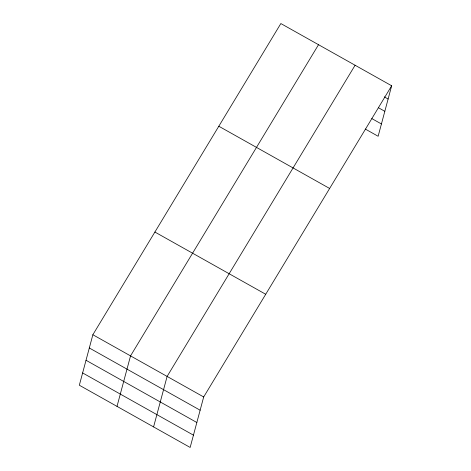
<?xml version="1.0" encoding="UTF-8"?>
<svg xmlns="http://www.w3.org/2000/svg" width="471" height="471" viewBox="0 0 471 471"><rect width="100%" height="100%" fill="white"/><g stroke="black" fill="none" stroke-linecap="round" stroke-linejoin="round"><path stroke-width="0.71" d="M92.864 334.734L79.334 385.225L190.154 447.45L203.684 396.959L391.666 85.775L280.846 23.55L92.864 334.734L203.684 396.959M117.014 406.385L130.544 355.888L318.526 44.704M153.581 426.914L167.111 376.423L355.099 65.239M391.666 85.775L378.136 136.266L365.308 129.06M384.265 96.861L388.116 99.022M378.407 107.712L384.825 111.315M371.807 118.574L381.428 123.973M218.815 126.24L329.629 188.465M154.9 232.044L265.715 294.269M89.313 347.981L200.134 410.206M86.022 360.274L196.837 422.499M82.625 372.938L193.446 435.157"/></g></svg>
